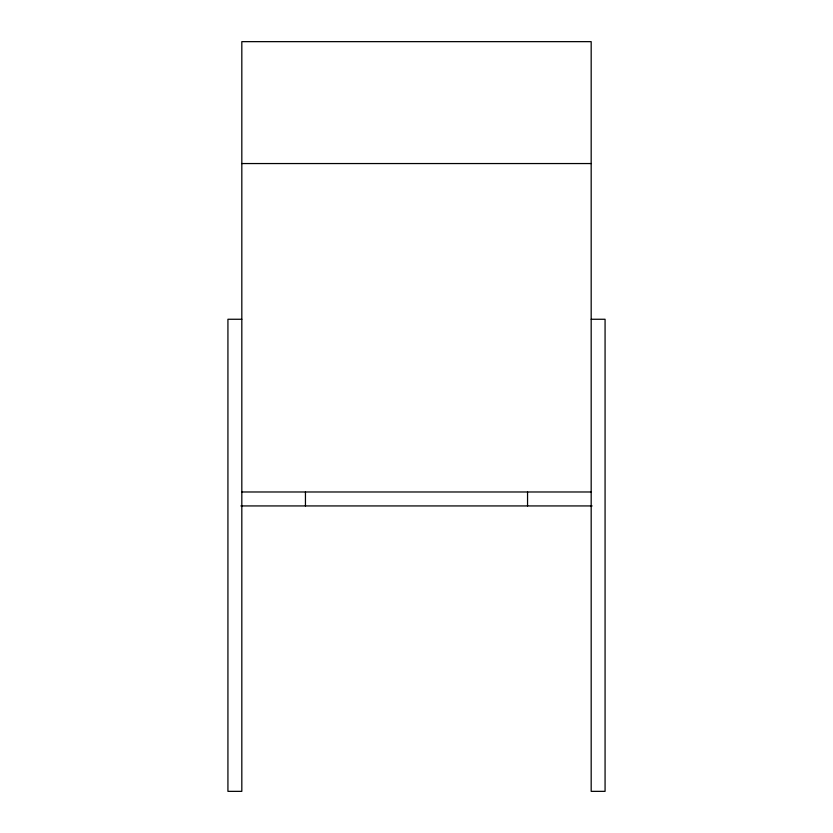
<?xml version="1.0" encoding="UTF-8"?>
<svg xmlns="http://www.w3.org/2000/svg" width="833" height="833" viewBox="0 0 833 833"><rect width="100%" height="100%" fill="white"/><g stroke="black" fill="none" stroke-linecap="round" stroke-linejoin="round"><path stroke-width="1.25" d="M241.82 163.549L591.18 163.549M241.82 319.258L227.93 319.258L227.93 791.35L241.82 791.35L241.82 41.65L591.18 41.65L591.18 791.35L605.07 791.35L605.07 319.258L591.18 319.258M241.82 491.98L591.18 491.98M240.893 505.933L592.107 505.933M527.549 491.98L527.549 505.933M305.451 491.98L305.451 505.933"/></g></svg>
